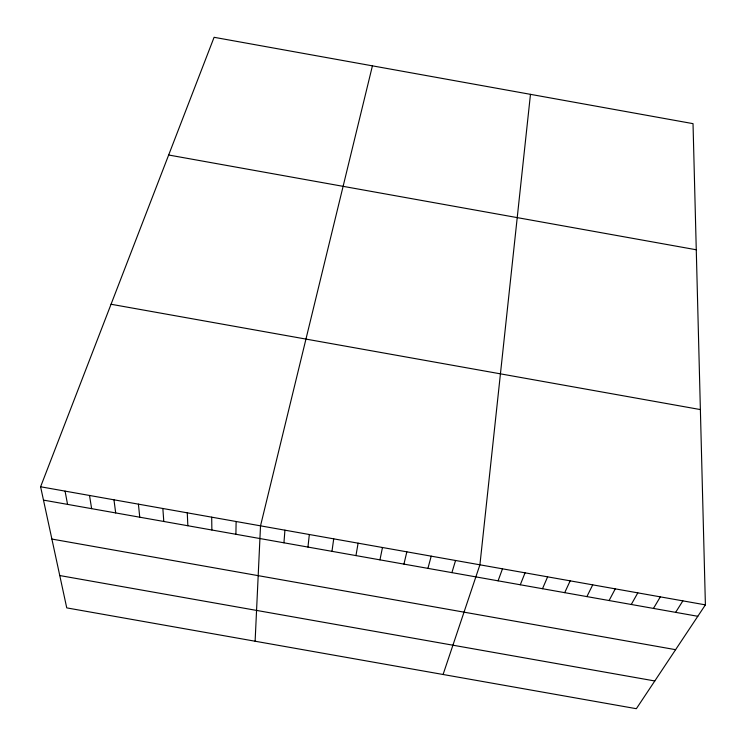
<?xml version="1.0" encoding="UTF-8"?>
<svg xmlns="http://www.w3.org/2000/svg" width="746" height="746" viewBox="0 0 746 746"><rect width="100%" height="100%" fill="white"/><g stroke="black" fill="none" stroke-linecap="round" stroke-linejoin="round"><path stroke-width="1.12" d="M235.904 534.276L236.118 521.51M255.113 641.224L260.522 525.846L372.422 65.844M283.946 542.799L284.925 530.182M530.471 94.341L479.911 564.815L443.087 674.496M307.958 547.07L309.329 534.509M331.97 551.331L333.714 538.845M355.963 555.593L358.099 543.172M379.956 559.854L382.474 547.508M403.94 564.107L406.84 551.835M427.924 568.368L431.207 556.162M451.899 572.62L455.564 560.488M498.086 580.826L502.487 568.825M40.601 486.774L214.093 37.3L693.025 123.649L705.399 604.866L636.347 708.7L66.748 607.887L40.601 486.774L705.399 604.866M520.298 584.771L525.053 572.835M542.501 588.715L547.62 576.845M564.703 592.66L570.177 580.845M586.897 596.595L592.725 584.855M609.09 600.539L615.273 588.855M631.275 604.474L637.811 592.865M653.459 608.419L660.341 596.865M675.634 612.354L682.87 600.866M51.894 539.06L675.596 649.682M59.773 575.548L654.792 680.967M111.051 304.256L700.373 409.573M43.482 500.109L697.799 616.289M168.661 155.009L696.26 249.77M65.07 491.12L67.56 504.38M89.52 495.465L91.627 508.651M113.97 499.811L115.686 512.931M138.411 504.147L139.744 517.202M162.852 508.492L163.794 521.473M187.274 512.828L187.843 525.734M211.696 517.174L211.873 530.005"/></g></svg>
